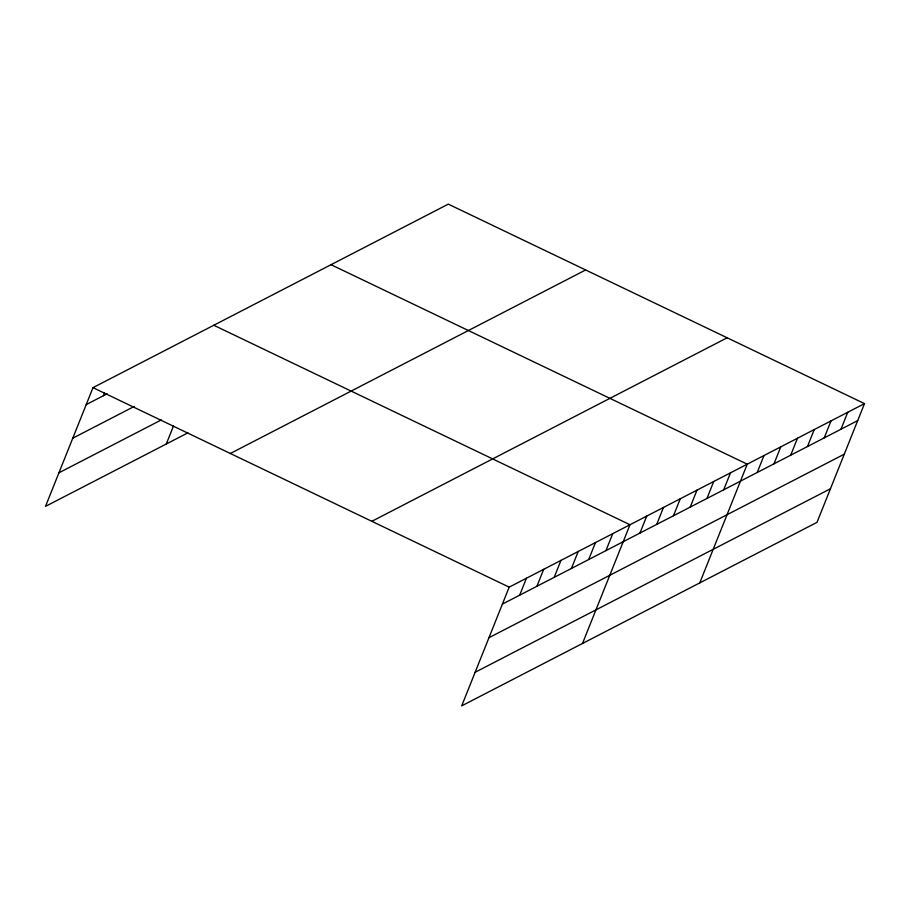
<?xml version="1.0" encoding="UTF-8"?>
<svg xmlns="http://www.w3.org/2000/svg" width="910" height="910" viewBox="0 0 910 910"><rect width="100%" height="100%" fill="white"/><g stroke="black" fill="none" stroke-linecap="round" stroke-linejoin="round"><path stroke-width="1.36" d="M864.5 403.619L509.179 587.143L461.7 705.864L817.009 522.351L864.5 403.619L448.3 204.136L92.991 387.649L45.5 506.381L187.847 432.864M103.456 395.702L104.502 393.097M166.302 443.978L173.537 425.903M519.655 595.197L526.446 578.225M536.911 586.279L543.702 569.319M554.167 577.361L560.958 560.401M571.434 568.454L578.214 551.483M588.69 559.536L595.47 542.576M605.946 550.63L612.737 533.658M582.502 643.472L629.993 524.74L213.793 325.257M639.957 533.055L646.737 516.095M656.702 524.41L663.492 507.439M673.457 515.754L680.248 498.794M690.212 507.109L696.992 490.137M706.956 498.452L713.747 481.481M723.712 489.796L730.491 472.836M699.756 582.912L747.246 464.18L331.047 264.696M757.211 472.495L764.002 455.535M773.966 463.85L780.746 446.878M790.71 455.193L797.501 438.222M807.466 446.537L814.245 429.577M824.21 437.892L831.001 420.921M840.965 429.236L847.745 412.275M86.2 404.62L107.153 393.791M72.766 438.199L134.407 406.361M58.934 472.802L161.252 419.954M230.332 453.487L585.653 269.963M371.837 521.305L727.158 337.792M502.4 604.104L857.709 420.591M488.966 637.694L844.287 454.17M475.122 672.285L830.443 488.761M92.991 387.649L509.179 587.143"/></g></svg>
